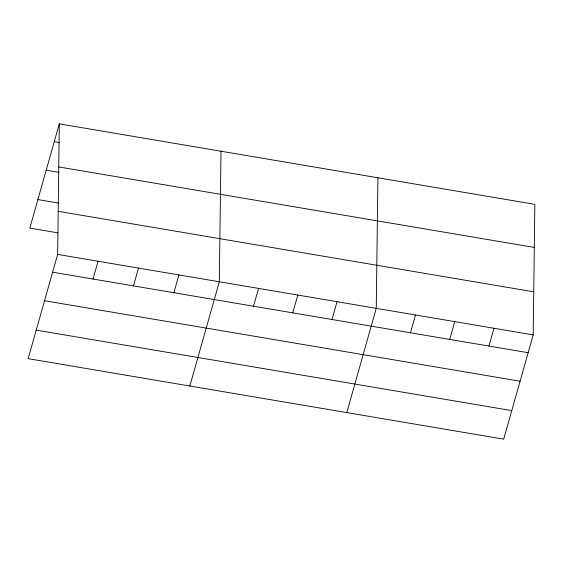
<?xml version="1.0" encoding="UTF-8"?>
<svg xmlns="http://www.w3.org/2000/svg" width="563" height="563" viewBox="0 0 563 563"><rect width="100%" height="100%" fill="white"/><g stroke="black" fill="none" stroke-linecap="round" stroke-linejoin="round"><path stroke-width="0.84" d="M57.651 254.399L59.305 123.853L534.85 204.348L533.189 334.901L503.695 439.147L28.15 358.652L57.651 254.399L533.189 334.901M220.992 151.222L219.331 281.767L189.837 386.021M377.921 177.788L376.26 308.334L346.766 412.58M59.305 123.853L29.811 228.099L58.186 232.906M93.029 279.051L98.068 261.239M133.452 285.891L138.491 268.087M173.876 292.732L178.914 274.927M253.526 306.216L258.565 288.411M292.76 312.859L297.799 295.054M331.994 319.502L337.033 301.691M410.455 332.782L415.494 314.977M449.689 339.426L454.728 321.614M488.923 346.062L493.962 328.257M54.266 141.658L59.432 142.53M58.763 166.929L534.301 247.431M46.194 170.188L59.101 172.369M37.883 199.576L58.524 203.067M58.2 211.315L533.738 291.817M52.612 272.203L528.15 352.705M44.54 300.733L520.078 381.228M36.222 330.122L511.767 410.624"/></g></svg>
